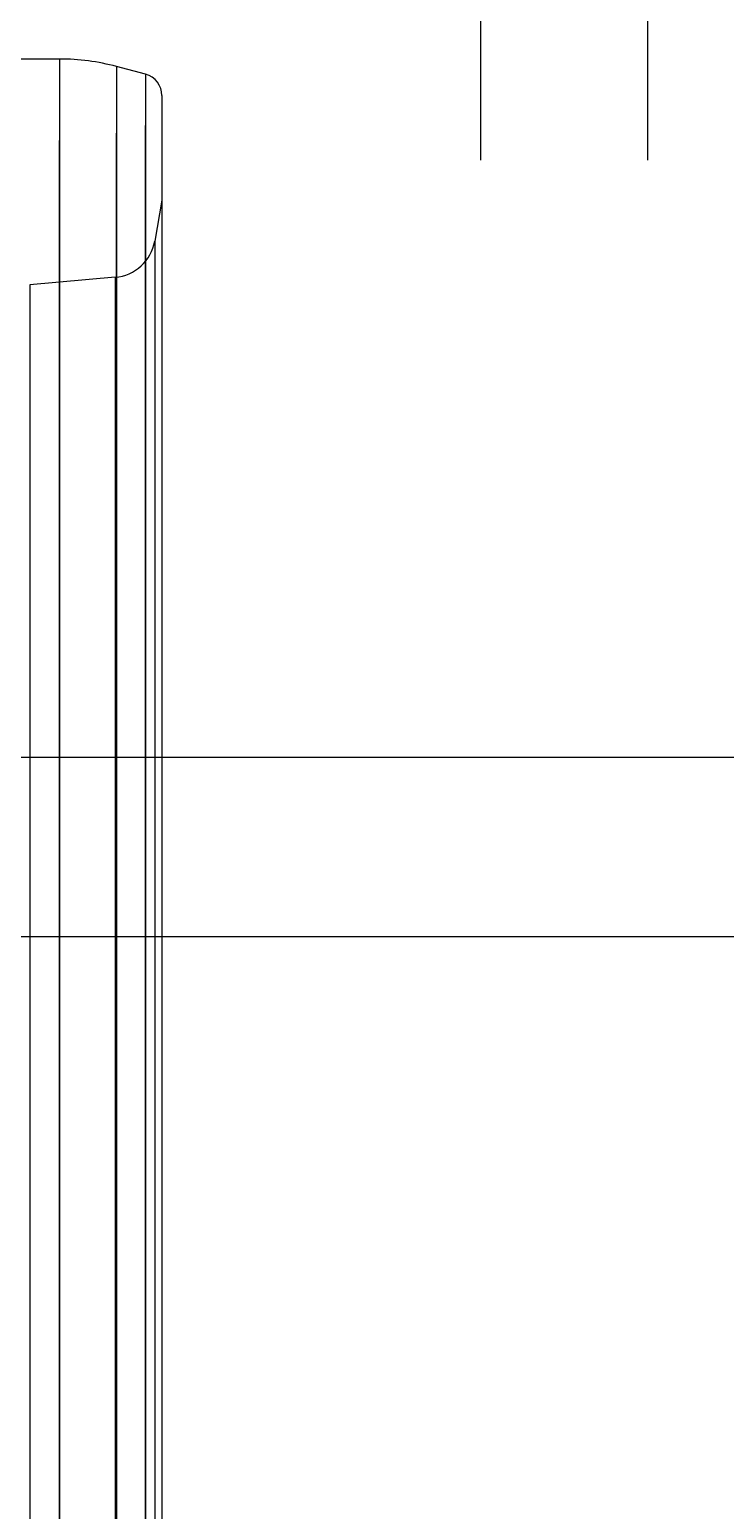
# Model space of a CAD drawing. Header units: metres. Extents: x 0 to 63075, y 0 to 44550.
# Drawn here: x 14701.8 to 14803, y 24556.3 to 24771.8 of the extents above; entities that cross this region are included whole.
import ezdxf

# ---------------------------------------------------------------- set-up
doc = ezdxf.new("R2010")
doc.units = ezdxf.units.M
doc.header["$LTSCALE"] = 75
doc.linetypes.add('HIDDEN2', pattern=[4.7625, 3.175, -1.5875])
for name, color, linetype in [('SDM', 7, 'Continuous'), ('SL1', 8, 'Continuous'), ('SL4', 4, 'Continuous'), ('ST1', 7, 'HIDDEN2')]:
    doc.layers.add(name, color=color, linetype=linetype)

# ---------------------------------------------------------------- blocks, each defined once
blk = doc.blocks.new('A$C29c634ac')
at = {"layer": 'SL1'}
for p, q in [((6507.86, 2784.47), (6507.86, 2084.47)), ((6507.86, 2784.45), (6507.86, 2084.45)), ((6532.16, 2784.47), (6532.16, 2084.47)), ((6532.16, 2784.45), (6532.16, 2084.45)), ((8110.01, 1997.52), (1110.01, 1997.52)), ((8110.01, 1997.52), (1110.01, 1997.52)), ((8110.01, 1971.42), (1110.01, 1971.42)), ((8110.01, 1971.42), (1110.01, 1971.42))]:
    blk.add_line(p, q, dxfattribs=at)
blk = doc.blocks.new('A$Ca53c419a')
at = {"layer": 'SL4'}
for p, q in [((337.76, 104.88), (337.76, 111.33)), ((246.7, 104.88), (87.76, 104.88)), ((337.76, 104.88), (246.7, 104.88)), ((246.41, 96.6), (88.85, 96.6)), ((336.67, 96.6), (246.41, 96.6)), ((335.54, 92.37), (336.67, 96.6)), ((246.1, 92.37), (89.99, 92.37)), ((335.54, 92.37), (246.1, 92.37)), ((245.26, 90), (93.08, 90)), ((332.45, 90), (245.26, 90))]:
    blk.add_line(p, q, dxfattribs=at)
for centre, radius, start, end in [((305.76, 104.88), 32, 345, 0), ((332.45, 93.2), 3.2, 270, 345)]:
    blk.add_arc(centre, radius, start, end, dxfattribs=at)
at = {"layer": 'ST1'}
for p, q in [((304.9, 109.24), (120.63, 109.24)), ((306, 96.8), (304.91, 109.24)), ((87.76, 104.88), (337.76, 104.88)), ((88.85, 96.6), (336.67, 96.6)), ((306, 96.8), (119.53, 96.8)), ((89.99, 92.37), (335.54, 92.37)), ((311.23, 91.05), (114.27, 91.05)), ((317.23, 90), (311.26, 91.05))]:
    blk.add_line(p, q, dxfattribs=at)
blk.add_arc((312.37, 97.35), 6.4, 185, 260, dxfattribs=at)

msp = doc.modelspace()

# ---------------------------------------------------------------- block references
at = {"layer": 'SDM'}
msp.add_blockref('A$C29c634ac', (8259.51, 22668.36), dxfattribs=at)
at = {"layer": 'SDM', "rotation": 90}
msp.add_blockref('A$Ca53c419a', (14811.03, 24429.77), dxfattribs=at)

doc.saveas('drawing.dxf')
